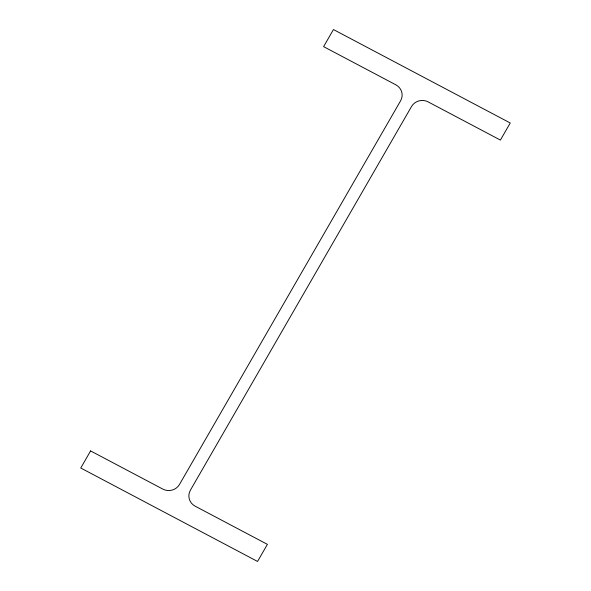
<?xml version="1.0" encoding="UTF-8"?>
<svg xmlns="http://www.w3.org/2000/svg" width="591" height="591" viewBox="0 0 591 591"><rect width="100%" height="100%" fill="white"/><g stroke="black" fill="none" stroke-linecap="round" stroke-linejoin="round"><path stroke-width="0.89" d="M90.6 450.918L80.753 468.006L257.55 561.45L267.398 544.363L195.133 506.169A12.241 11.768 -6 0 1 190.405 490.19L411.491 106.572A12.241 11.768 -6 0 1 428.135 101.881L500.4 140.082L510.247 122.994L333.45 29.55L323.602 46.637L395.867 84.831A12.241 11.768 -6 0 1 400.595 100.81L179.509 484.428A12.241 11.768 -6 0 1 162.865 489.119L90.6 450.918"/></g></svg>
